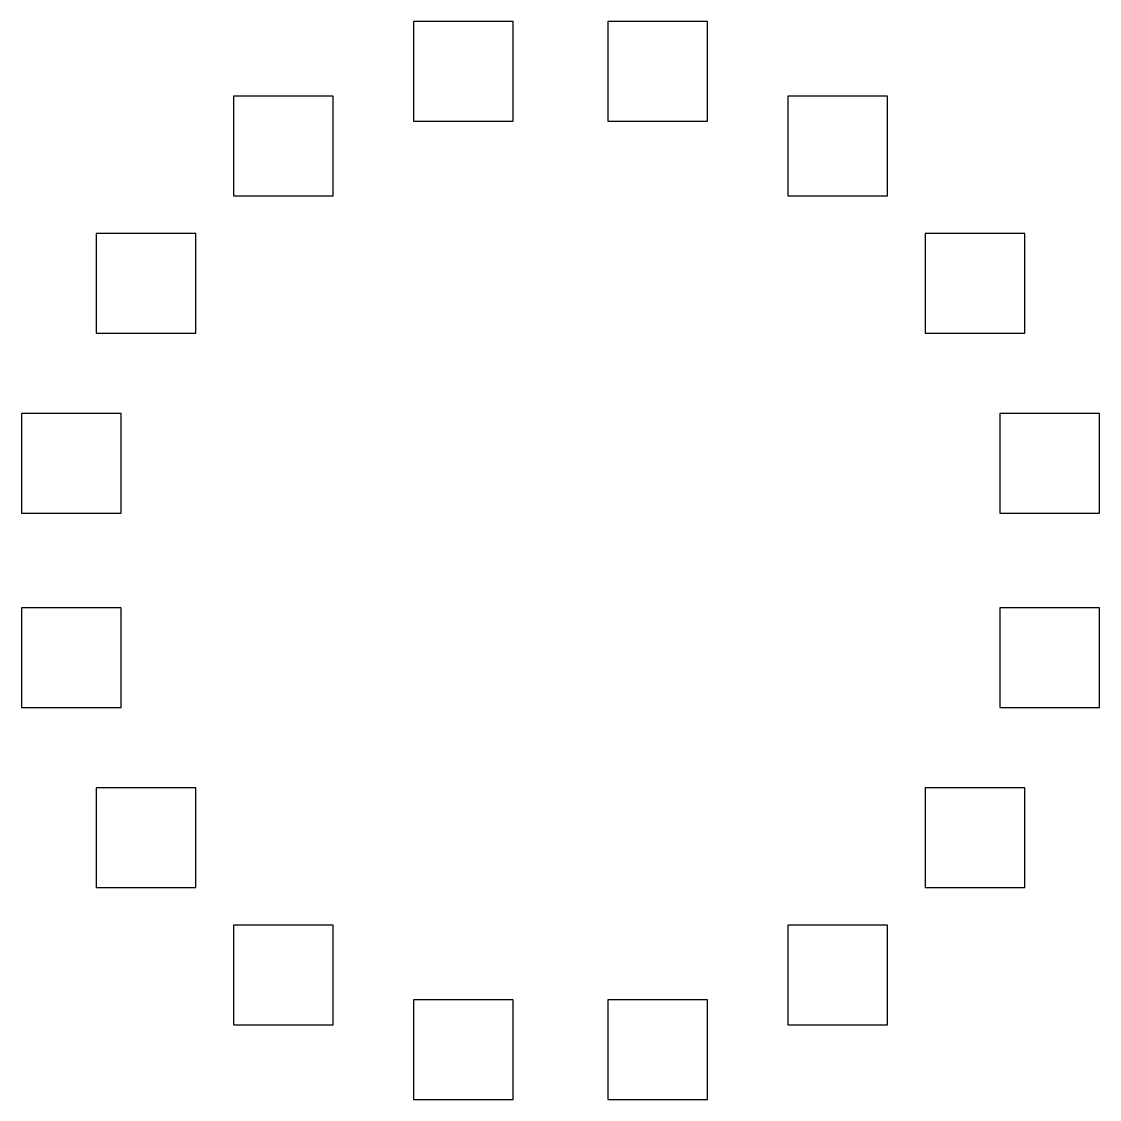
# Model space of a CAD drawing. Extents: x -1.08 to 1.08, y -0.38 to 1.78.
import ezdxf

# ---------------------------------------------------------------- set-up
doc = ezdxf.new("R2010")
doc.units = 0
doc.layers.get('0').update_dxf_attribs({"linetype": 'CONTINUOUS'})

msp = doc.modelspace()

# ---------------------------------------------------------------- linework, layer by layer
at = {"color": 7}
for points in [[(-0.095056, 1.780485), (-0.294995, 1.780485), (-0.294995, 1.58055), (-0.095056, 1.58055)], [(0.294995, 1.780485), (0.095056, 1.780485), (0.095056, 1.58055), (0.294995, 1.58055)], [(-0.455422, 1.631215), (-0.655362, 1.631215), (-0.655362, 1.43128), (-0.455422, 1.43128)], [(0.655362, 1.631215), (0.455422, 1.631215), (0.455422, 1.43128), (0.655362, 1.43128)], [(-0.731237, 1.355406), (-0.931172, 1.355406), (-0.931172, 1.155465), (-0.731237, 1.155465)], [(0.931172, 1.355406), (0.731237, 1.355406), (0.731237, 1.155465), (0.931172, 1.155465)], [(-0.880507, 0.995038), (-1.080442, 0.995038), (-1.080442, 0.7951), (-0.880507, 0.7951)], [(1.080442, 0.995038), (0.880507, 0.995038), (0.880507, 0.7951), (1.080442, 0.7951)], [(-0.880507, 0.604987), (-1.080442, 0.604987), (-1.080442, 0.405049), (-0.880507, 0.405049)], [(1.080442, 0.604987), (0.880507, 0.604987), (0.880507, 0.405049), (1.080442, 0.405049)], [(-0.731237, 0.244621), (-0.931172, 0.244621), (-0.931172, 0.044681), (-0.731237, 0.044681)], [(0.931172, 0.244621), (0.731237, 0.244621), (0.731237, 0.044681), (0.931172, 0.044681)], [(-0.455422, -0.031193), (-0.655362, -0.031193), (-0.655362, -0.231129), (-0.455422, -0.231129)], [(0.655362, -0.031193), (0.455422, -0.031193), (0.455422, -0.231129), (0.655362, -0.231129)], [(-0.095056, -0.180463), (-0.294995, -0.180463), (-0.294995, -0.380399), (-0.095056, -0.380399)], [(0.294995, -0.180463), (0.095056, -0.180463), (0.095056, -0.380399), (0.294995, -0.380399)]]:
    msp.add_lwpolyline(points, close=True, dxfattribs=at)

doc.saveas('drawing.dxf')
